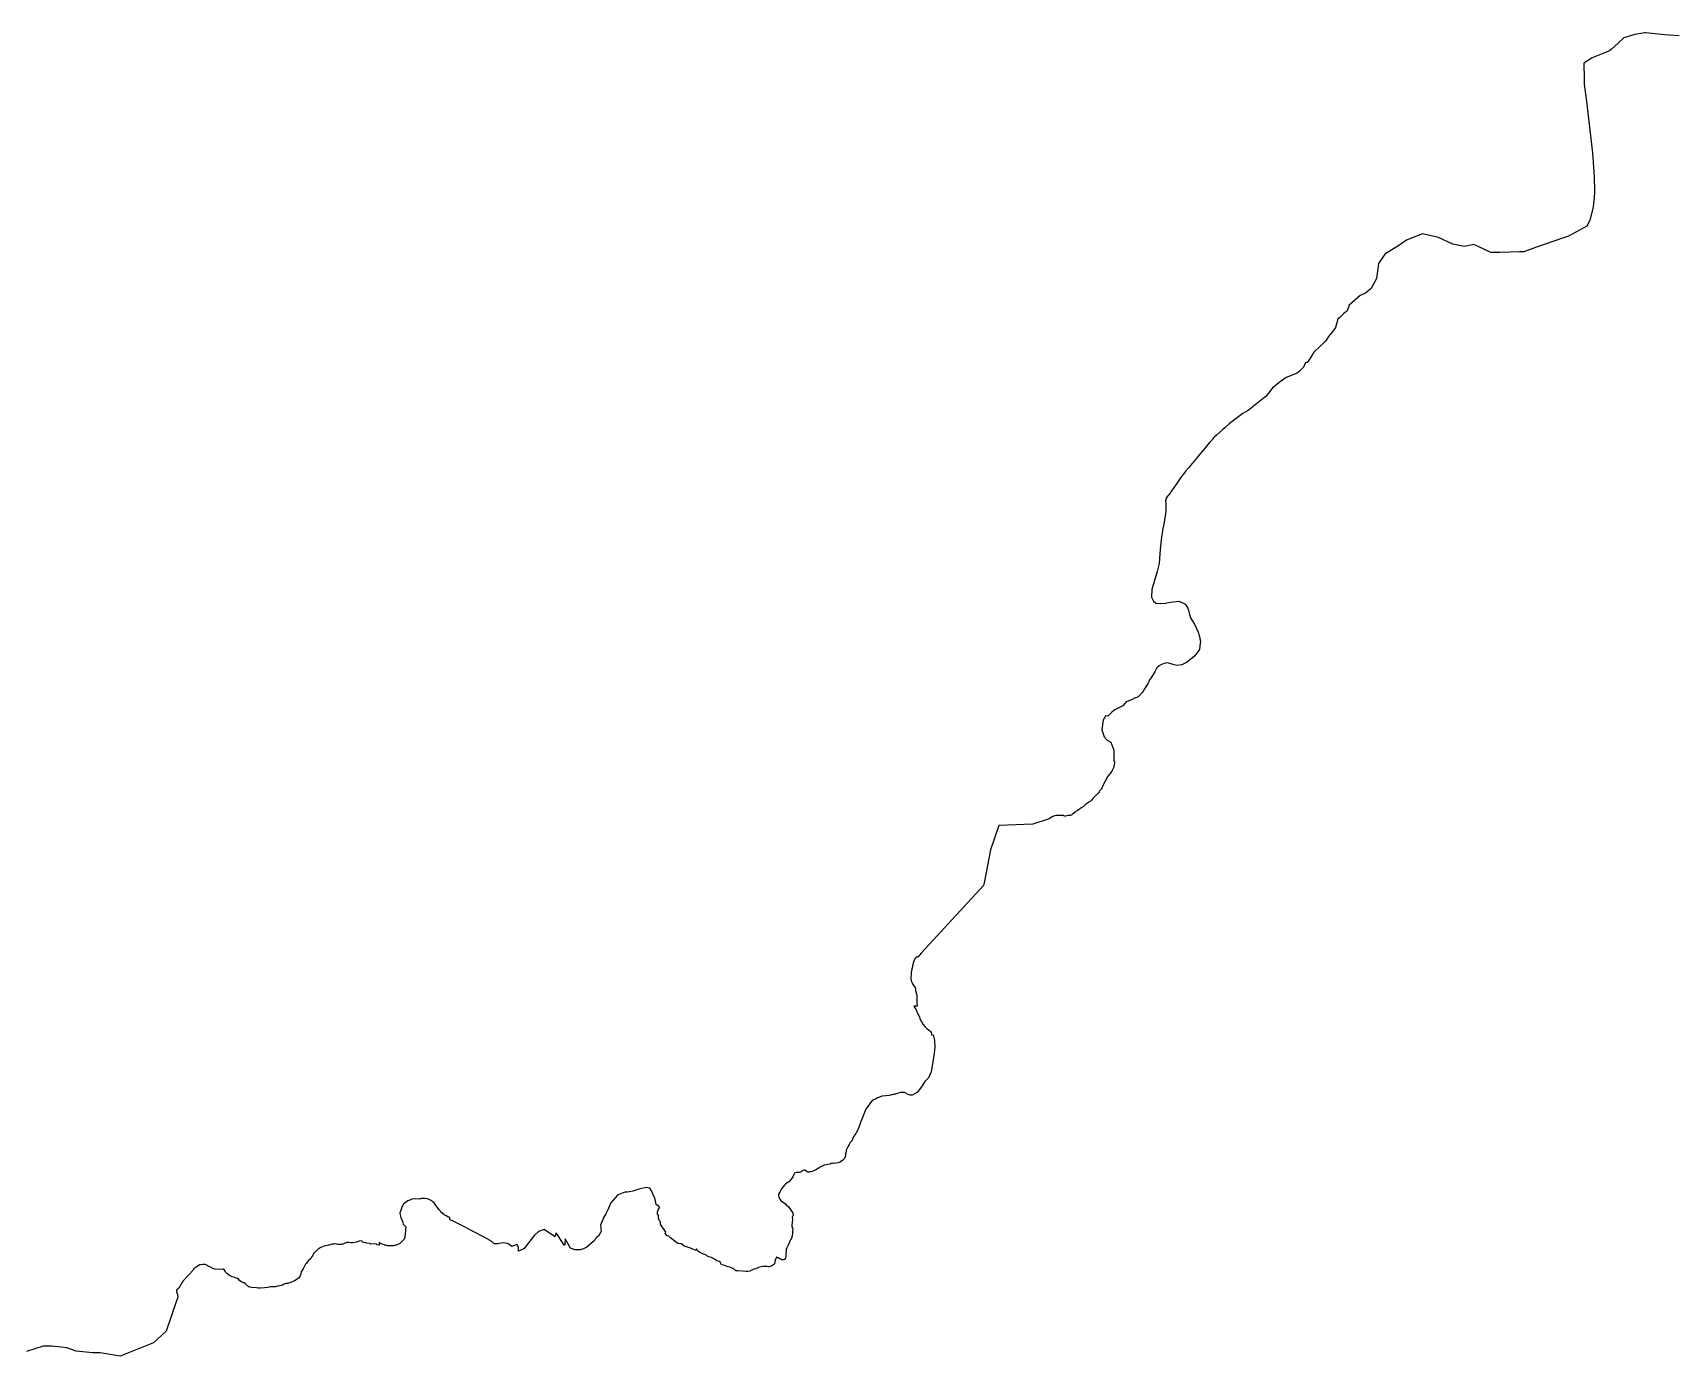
# Model space of a CAD drawing. Header units: metres. Extents: x 5999505 to 6749006, y 1851910 to 2460485.
# Drawn here: x 6280568 to 6374256, y 2188099 to 2263743 of the extents above; entities that cross this region are included whole.
import ezdxf

# ---------------------------------------------------------------- set-up
doc = ezdxf.new("R2010")
doc.units = ezdxf.units.M
doc.layers.add('COUNTY_BOUNDARY', color=40, linetype='Continuous')

msp = doc.modelspace()

# ---------------------------------------------------------------- linework, layer by layer
at = {"layer": 'COUNTY_BOUNDARY'}
msp.add_lwpolyline([(6374662.1155, 2263574.2085), (6374099.338, 2263608.1892), (6373824.5785, 2263634.4238), (6372755.5942, 2263737.3659), (6372694.9263, 2263743.2363), (6372120.1754, 2263645.8981), (6371491.958, 2263454.9968), (6371159.4959, 2263150.3195), (6370973.8792, 2262980.4557), (6370788.5498, 2262810.2268), (6370675.1805, 2262706.5029), (6370248.5305, 2262545.5691), (6370157.2309, 2262511.2395), (6369681.5269, 2262305.8653), (6369213.3383, 2262005.7823), (6369223.8785, 2261117.6754), (6369227.3472, 2260815.0864), (6369356.4619, 2259808.1989), (6369707.9778, 2256875.9021), (6369787.0012, 2255497.6209), (6369823.9234, 2254706.916), (6369818.5345, 2254644.6925), (6369789.9722, 2254310.6481), (6369761.4071, 2253976.2397), (6369746.16, 2253796.1168), (6369555.9436, 2253007.6963), (6369372.9703, 2252680.9008), (6368322.6279, 2252116.1298), (6368166.3568, 2252065.1422), (6367988.4288, 2252007.0229), (6366447.4252, 2251475.2072), (6365769.4197, 2251223.9765), (6365528.7779, 2251218.377), (6364425.7447, 2251193.7093), (6363887.5162, 2251181.8441), (6363169.0027, 2251523.7093), (6362911.7499, 2251646.0474), (6362371.5954, 2251526.4527), (6361720.8345, 2251661.4316), (6360891.4286, 2252047.4739), (6359977.5675, 2252257.9259), (6359207.9665, 2251943.7957), (6359073.2547, 2251888.698), (6358630.762, 2251588.2423), (6357838.7952, 2251094.0843), (6357477.2167, 2250560.7657), (6357351.2105, 2249698.0489), (6357045.1009, 2249126.4664), (6356727.2192, 2248863.7261), (6356432.4187, 2248723.1566), (6355790.5503, 2248165.3342), (6355688.943, 2247849.6815), (6355683.0706, 2247845.3556), (6355652.83, 2247823.3679), (6355568.5643, 2247761.7267), (6355484.5875, 2247699.7196), (6355468.4382, 2247687.8233), (6355241.0135, 2247459.0242), (6355148.2426, 2247392.7136), (6355121.5907, 2247342.6648), (6355089.0145, 2247162.3137), (6355006.212, 2246903.324), (6354882.7016, 2246708.3513), (6354681.2388, 2246477.1807), (6354618.0404, 2246382.2545), (6354556.6207, 2246290.9561), (6354447.9297, 2246126.0958), (6354424.6707, 2246100.7809), (6354350.4784, 2246020.1362), (6354145.8226, 2245832.3205), (6354136.4099, 2245823.2878), (6353781.9842, 2245485.4841), (6353558.9421, 2245143.0686), (6353428.3619, 2244942.3296), (6353405.1201, 2244919.564), (6353381.5888, 2244897.165), (6353370.7832, 2244897.2453), (6353338.3851, 2244900.0345), (6353327.2983, 2244901.5733), (6353288.4615, 2244863.2678), (6353193.5483, 2244628.4038), (6352999.0827, 2244438.7004), (6352962.9357, 2244408.7494), (6352818.0712, 2244291.1329), (6352194.6474, 2244036.1826), (6351843.4662, 2243786.8541), (6351487.9798, 2243509.5271), (6351408.66, 2243448.2255), (6351258.7177, 2243239.2677), (6351095.0652, 2243032.9621), (6351037.8607, 2242960.9367), (6350884.1667, 2242836.4787), (6350217.9573, 2242298.2645), (6350075.1341, 2242183.1955), (6349988.6072, 2242135.4238), (6349710.2518, 2241981.6933), (6349101.9261, 2241532.6355), (6348934.0054, 2241383.1736), (6348685.8023, 2241162.9595), (6348569.0485, 2241058.9873), (6348217.9055, 2240747.0798), (6348100.859, 2240643.4757), (6348069.9761, 2240615.6758), (6348057.92, 2240605.2087), (6347986.5743, 2240519.0979), (6347958.8682, 2240486.5404), (6347819.4243, 2240319.0278), (6347399.9221, 2239817.5949), (6347260.1822, 2239650.4512), (6347102.1548, 2239460.5105), (6346626.9, 2238891.7944), (6346468.2855, 2238702.5896), (6346452.9562, 2238684.5026), (6346428.4626, 2238652.2861), (6346310.1499, 2238499.9108), (6346270.6156, 2238449.2412), (6346120.1362, 2238254.8789), (6346072.0461, 2238193.3524), (6345924.7781, 2237961.1008), (6345882.802, 2237896.9793), (6345701.9993, 2237635.1309), (6345612.191, 2237505.477), (6345557.3067, 2237434.5375), (6345343.3647, 2237156.9268), (6345333.7386, 2237120.9558), (6345295.2738, 2236982.169), (6345322.2206, 2236801.7349), (6345325.349, 2236373.9017), (6345236.2123, 2235877.6023), (6345161.7473, 2235465.66), (6345154.0981, 2235420.9355), (6345129.9905, 2235287.8636), (6345121.7599, 2235243.5078), (6345064.9923, 2234929.37), (6345002.0441, 2234231.1625), (6344927.636, 2233411.4373), (6344816.2568, 2232950.265), (6344513.5408, 2231929.5079), (6344494.9494, 2231490.5571), (6344594.4624, 2231285.1678), (6344609.9928, 2231253.0075), (6344753.2446, 2231148.862), (6345013.9269, 2231115.5362), (6345307.8178, 2231144.5806), (6345375.4199, 2231157.895), (6345582.3249, 2231198.8995), (6345591.9838, 2231201.0098), (6346069.8745, 2231256.6809), (6346200.0348, 2231197.4267), (6346396.5911, 2231108.5361), (6346404.1572, 2231104.4731), (6346416.9746, 2231099.2774), (6346423.909, 2231089.0298), (6346428.5281, 2231081.7124), (6346474.1691, 2231012.9133), (6346575.8533, 2230859.9434), (6346593.7673, 2230795.362), (6346616.4983, 2230711.0827), (6346631.2766, 2230656.7199), (6346650.8941, 2230585.5717), (6346675.6233, 2230495.0877), (6346690.4046, 2230441.0891), (6346730.4803, 2230294.0533), (6346789.6671, 2230200.3926), (6346955.3943, 2229938.435), (6347154.6835, 2229517.478), (6347165.6119, 2229494.4569), (6347225.1751, 2229258.4349), (6347232.5472, 2229228.8873), (6347254.672, 2229141.3365), (6347262.0469, 2229112.1528), (6347297.4996, 2228971.3428), (6347267.0385, 2228694.5027), (6347244.1242, 2228487.5101), (6346983.0121, 2228124.3235), (6346745.7548, 2227938.6327), (6346584.3709, 2227815.3501), (6346506.7664, 2227756.2342), (6346272.3801, 2227640.7949), (6346217.8167, 2227613.9071), (6345965.569, 2227570.3333), (6345794.6162, 2227609.5131), (6345735.4429, 2227629.2652), (6345411.3108, 2227738.4395), (6345271.1224, 2227711.8491), (6345070.2945, 2227628.5651), (6344933.6228, 2227565.5402), (6344795.3681, 2227449.0071), (6344719.5336, 2227317.0641), (6344685.221, 2227225.9427), (6344420.6345, 2226797.2706), (6344391.6346, 2226750.8915), (6344328.2415, 2226603.1975), (6344314.4913, 2226563.6183), (6344106.8159, 2226239.3663), (6344022.7952, 2226107.8531), (6343970.4331, 2226026.3388), (6343750.1011, 2225804.4971), (6343717.1973, 2225782.5431), (6343673.7217, 2225754.1178), (6343590.5148, 2225727.8214), (6343530.1569, 2225708.2655), (6343526.9365, 2225707.5625), (6343355.0298, 2225625.1583), (6343347.6982, 2225621.9384), (6343295.8008, 2225600.4967), (6343064.4503, 2225503.6291), (6343056.5342, 2225500.4142), (6342868.057, 2225279.7876), (6342434.4178, 2225066.1737), (6342394.5179, 2225046.8245), (6342227.1225, 2224906.8658), (6342111.9656, 2224794.5342), (6342010.584, 2224687.1927), (6341894.59, 2224692.1058), (6341868.5794, 2224692.3094), (6341830.1183, 2224632.8999), (6341776.7336, 2224533.9215), (6341728.6949, 2224445.824), (6341658.3525, 2223898.7837), (6341798.422, 2223496.8233), (6341972.6702, 2223315.9628), (6342166.3539, 2223190.657), (6342343.1606, 2222738.168), (6342352.3256, 2222714.0663), (6342355.6982, 2222173.0032), (6342380.9995, 2222044.2819), (6342378.2324, 2222026.8272), (6342372.3962, 2221915.8256), (6342333.3033, 2221738.4554), (6342226.5464, 2221543.0455), (6342127.5534, 2221406.194), (6342002.4205, 2221253.5271), (6341842.3365, 2220967.878), (6341711.4839, 2220719.8661), (6341649.0795, 2220515.373), (6341597.0114, 2220473.5466), (6341572.012, 2220454.0819), (6341552.0101, 2220438.2189), (6341527.7275, 2220398.3595), (6341506.3307, 2220353.7444), (6341463.2577, 2220303.4738), (6341429.5756, 2220257.8628), (6341356.1952, 2220182.344), (6341346.5379, 2220180.9634), (6341245.75, 2220077.2611), (6341154.0316, 2219974.5801), (6341088.4962, 2219893.175), (6340986.0443, 2219801.1375), (6340911.4577, 2219758.3972), (6340892.1139, 2219751.9958), (6340838.3327, 2219715.6459), (6340786.8123, 2219669.4479), (6340730.9555, 2219629.4733), (6340685.1349, 2219601.7992), (6340644.2031, 2219563.8921), (6340612.0434, 2219526.28), (6340587.3315, 2219506.4498), (6340508.9178, 2219460.464), (6340489.5594, 2219452.2424), (6340459.5805, 2219431.7258), (6340411.8674, 2219386.5907), (6340373.2302, 2219343.2044), (6340271.362, 2219288.6661), (6340251.6652, 2219274.6221), (6340242.0073, 2219273.2419), (6340196.7672, 2219245.1998), (6340131.1336, 2219188.9198), (6339973.7602, 2219065.2795), (6339937.9023, 2219040.8047), (6339874.7643, 2219004.5306), (6339808.0531, 2218997.0478), (6339802.5281, 2219000.7323), (6339754.6374, 2219007.3003), (6339721.8578, 2219002.4622), (6339587.7157, 2218970.391), (6339544.1636, 2218971.0995), (6339485.8879, 2218995.2265), (6339476.5077, 2218992.0239), (6339462.2565, 2219001.2388), (6339443.5252, 2218998.4745), (6339437.4125, 2219001.7997), (6339370.7995, 2219006.6962), (6339267.6153, 2219007.8774), (6339261.7401, 2219004.2831), (6339195.6799, 2219005.1705), (6339133.3391, 2218995.8342), (6339128.6763, 2218997.6916), (6339109.3953, 2218999.3009), (6339052.0869, 2218997.9348), (6338954.6193, 2218982.688), (6338822.6441, 2218929.1218), (6338692.9956, 2218837.3086), (6338538.7162, 2218772.9984), (6337709.5646, 2218505.4416), (6335774.9297, 2218440.4778), (6335302.9552, 2217045.4495), (6334952.2244, 2215246.7693), (6334914.1102, 2215052.6538), (6334903.3796, 2215027.2543), (6334891.1578, 2214998.2261), (6331345.092, 2211132.0752), (6331156.3295, 2210935.1962), (6331126.9492, 2210918.3253), (6331032.4081, 2210871.7703), (6330955.4697, 2210796.672), (6330864.2193, 2210510.1566), (6330851.749, 2210451.641), (6330848.0906, 2210433.4666), (6330841.7045, 2210403.664), (6330836.8256, 2210379.3103), (6330832.8778, 2210361.5024), (6330788.1403, 2210148.515), (6330759.8569, 2210016.2196), (6330745.591, 2209668.2693), (6330787.5001, 2209501.5368), (6330795.9972, 2209467.971), (6330884.5627, 2209320.5157), (6330920.3345, 2209260.8756), (6330989.2861, 2209146.3498), (6331005.6183, 2209069.7575), (6331020.8227, 2208998.2716), (6331087.4309, 2208740.679), (6331093.9724, 2208361.9746), (6331106.4954, 2208106.2829), (6330912.3352, 2208109.3337), (6331065.5341, 2207854.6711), (6331114.9773, 2207750.1361), (6331245.1343, 2207502.5812), (6331264.5329, 2207407.3955), (6331309.3821, 2207277.4126), (6331384.5351, 2207169.3908), (6331434.4555, 2207087.062), (6331565.3969, 2206934.5288), (6331686.3845, 2206816.3019), (6331812.5505, 2206723.1553), (6331868.1363, 2206653.8882), (6331903.0813, 2206599.7174), (6331947.8216, 2206455.9013), (6332019.8257, 2206462.9584), (6332094.2777, 2206161.2503), (6332100.784, 2206134.2546), (6332114.5406, 2205777.7016), (6332086.8104, 2205426.5851), (6332085.1874, 2205406.9378), (6331915.0831, 2204348.4741), (6331746.226, 2204015.625), (6331547.0159, 2203798.4407), (6331385.5287, 2203544.9041), (6331333.4351, 2203469.9654), (6331132.2357, 2203189.4495), (6330857.5289, 2203040.974), (6330821.3742, 2203019.4258), (6330709.417, 2203027.992), (6330671.4183, 2203031.2171), (6330599.1616, 2203065.6715), (6330382.3984, 2203169.7636), (6330360.2568, 2203180.5044), (6330306.4196, 2203178.399), (6330209.8625, 2203174.4614), (6330162.1703, 2203172.6701), (6330019.6409, 2203127.242), (6329926.3802, 2203097.4281), (6329897.3464, 2203088.2014), (6329870.9782, 2203082.9577), (6329831.1347, 2203075.2765), (6329825.8611, 2203074.2277), (6329820.2949, 2203073.1816), (6329758.1569, 2203057.6747), (6329739.3989, 2203053.0965), (6329684.5909, 2203039.7138), (6329662.902, 2203034.4317), (6329644.4367, 2203029.8511), (6329504.7217, 2203006.6116), (6329319.6086, 2202976.1027), (6329103.6065, 2202959.686), (6328836.6456, 2202865.0506), (6328720.5202, 2202794.2884), (6328621.6209, 2202755.0594), (6328498.6252, 2202667.2431), (6328462.4496, 2202608.1974), (6328437.0034, 2202608.4086), (6328375.5366, 2202497.8728), (6328174.946, 2202224.6546), (6328014.3799, 2201840.423), (6327957.4614, 2201679.2425), (6327880.257, 2201505.8518), (6327786.752, 2201236.8427), (6327704.9439, 2201002.6888), (6327605.5119, 2200830.2122), (6327484.8834, 2200676.8453), (6327416.4151, 2200499.3785), (6327385.9207, 2200420.6262), (6327278.8138, 2200310.4736), (6327263.3816, 2200284.0242), (6327218.2668, 2200206.1222), (6327161.8815, 2200109.7461), (6327096.8739, 2199961.742), (6327059.6042, 2199877.5853), (6327047.6726, 2199850.0145), (6327044.7908, 2199820.1837), (6327034.908, 2199722.6913), (6327029.7252, 2199697.6128), (6327017.8429, 2199640.9146), (6327011.4629, 2199612.5692), (6326994.3891, 2199494.7482), (6326962.9081, 2199403.2619), (6326906.4773, 2199336.7417), (6326865.5038, 2199299.5831), (6326732.8893, 2199218.4086), (6326584.8771, 2199150.1065), (6326397.0233, 2199110.1733), (6326326.0504, 2199123.8749), (6326299.7233, 2199124.0954), (6326244.4123, 2199121.6463), (6326178.4881, 2199109.4557), (6326132.6411, 2199084.3542), (6326010.3908, 2199053.3399), (6325792.1191, 2199014.3939), (6325740.4211, 2198989.3421), (6325669.4502, 2198968.4571), (6325556.8782, 2198905.6881), (6325500.9773, 2198867.929), (6325444.3965, 2198818.8893), (6325352.6418, 2198761.7713), (6325145.3127, 2198667.7617), (6325133.5413, 2198659.4868), (6325057.0324, 2198641.1987), (6324945.4725, 2198629.3953), (6324914.9698, 2198620.1861), (6324843.621, 2198624.0644), (6324792.9361, 2198649.9777), (6324727.6273, 2198710.9665), (6324697.6292, 2198726.8752), (6324641.544, 2198736.8145), (6324595.4271, 2198714.6304), (6324538.8656, 2198668.1408), (6324488.0159, 2198639.8071), (6324432.5685, 2198621.3429), (6324366.0327, 2198606.249), (6324254.4998, 2198597.7253), (6324183.4435, 2198601.6026), (6324106.5305, 2198570.2132), (6324049.9127, 2198482.5833), (6323992.8599, 2198343.6213), (6323911.1052, 2198224.165), (6323777.5711, 2198070.5592), (6323705.8724, 2198033.3015), (6323578.588, 2197926.9747), (6323516.6467, 2197867.4255), (6323414.0657, 2197741.9577), (6323357.5213, 2197663.4308), (6323269.9349, 2197512.3503), (6323234.1113, 2197462.4106), (6323192.5059, 2197351.7179), (6323186.3573, 2197282.2298), (6323201.1113, 2197193.6317), (6323270.991, 2197050.6814), (6323321.4704, 2197000.3736), (6323406.8885, 2196930.1087), (6323559.0532, 2196830.1518), (6323629.5032, 2196754.1892), (6323754.8907, 2196635.8917), (6323825.4462, 2196537.7198), (6323896.1073, 2196451.9259), (6323950.9678, 2196365.9015), (6323995.8572, 2196277.0493), (6324015.5876, 2196188.4096), (6324004.8648, 2196131.339), (6323973.5029, 2196055.5106), (6323973.3953, 2196008.1805), (6323982.997, 2195967.3218), (6323987.5979, 2195888.6406), (6323939.5781, 2195607.6094), (6323938.882, 2195559.9203), (6323948.6381, 2195502.6765), (6323984.1424, 2195445.5788), (6323998.5025, 2195379.1939), (6323982.5687, 2195259.5448), (6323976.0955, 2195116.8786), (6323965.055, 2195022.3099), (6323938.4283, 2194883.8191), (6323896.9545, 2194788.7797), (6323837.1377, 2194669.8663), (6323726.4805, 2194455.6293), (6323695.6212, 2194370.3308), (6323654.0723, 2194301.1427), (6323628.0259, 2194196.871), (6323622.3585, 2194149.588), (6323625.016, 2194117.8902), (6323612.9032, 2194104.1576), (6323617.7569, 2194089.9172), (6323598.6734, 2193978.6692), (6323603.8225, 2193964.7903), (6323604.872, 2193915.9941), (6323593.6263, 2193797.3978), (6323580.3484, 2193715.2273), (6323575.8733, 2193705.0711), (6323551.0464, 2193641.2024), (6323531.5634, 2193620.9789), (6323491.6244, 2193603.8415), (6323417.3311, 2193607.0196), (6323378.5014, 2193617.1793), (6323310.3189, 2193650.8892), (6323304.7353, 2193648.0239), (6323250.2269, 2193672.5159), (6323224.9116, 2193689.1145), (6323161.3676, 2193717.6883), (6323158.5159, 2193726.4505), (6323152.9291, 2193723.2212), (6323127.3213, 2193739.8223), (6323120.287, 2193738.4258), (6323064.2884, 2193759.6541), (6323056.9666, 2193724.4), (6322997.2605, 2193584.7346), (6322980.1197, 2193530.2675), (6322968.1554, 2193465.1983), (6322959.4795, 2193373.8866), (6322911.2394, 2193344.0775), (6322851.1287, 2193294.7088), (6322810.8254, 2193269.2015), (6322787.0395, 2193259.2094), (6322767.0078, 2193243.36), (6322712.7097, 2193223.7969), (6322653.2161, 2193212.6523), (6322635.3004, 2193204.7947), (6322603.4243, 2193206.8864), (6322517.5971, 2193230.19), (6322385.0258, 2193227.6778), (6322324.5976, 2193244.2121), (6322263.0466, 2193231.9935), (6322110.4504, 2193180.1376), (6322038.8985, 2193161.8152), (6322007.2001, 2193150.435), (6321967.8728, 2193136.5712), (6321891.5027, 2193102.2706), (6321773.8811, 2193068.6865), (6321549.6435, 2192954.0948), (6321429.0297, 2192947.1159), (6321343.2896, 2192946.3926), (6320855.534, 2192982.9719), (6320739.6576, 2192982.5089), (6320647.4648, 2193082.3305), (6320487.9678, 2193147.4138), (6320254.9032, 2193232.0623), (6320050.4225, 2193305.9086), (6319934.1, 2193321.4725), (6319877.7188, 2193434.0956), (6319845.5387, 2193502.8203), (6319816.938, 2193511.4404), (6319658.4651, 2193559.0438), (6319519.9408, 2193646.5252), (6319349.9415, 2193748.4779), (6319199.858, 2193784.7249), (6319084.9725, 2193830.8628), (6319025.2517, 2193895.0935), (6318888.6627, 2193935.2302), (6318823.9721, 2193966.0084), (6318624.3609, 2194060.5757), (6318562.6128, 2194127.0092), (6318492.1258, 2194231.7475), (6318455.6412, 2194140.678), (6318325.6768, 2194202.2412), (6318294.2051, 2194217.0773), (6318120.2427, 2194299.7754), (6317977.5066, 2194339.242), (6317789.5297, 2194391.4806), (6317643.1648, 2194518.3608), (6317427.9825, 2194537.3426), (6317202.6761, 2194704.2324), (6317046.1644, 2194841.3982), (6317035.4533, 2194854.5986), (6317001.4991, 2194886.5697), (6316941.7157, 2194942.7954), (6316920.8189, 2194962.2738), (6316842.2586, 2194978.978), (6316819.5242, 2194989.0066), (6316698.9695, 2195122.2201), (6316751.5787, 2195182.9279), (6316713.7546, 2195240.783), (6316653.6952, 2195332.3281), (6316575.8697, 2195433.1303), (6316458.3769, 2195615.106), (6316446.5409, 2195633.4135), (6316442.4733, 2195703.7174), (6316438.1129, 2195774.0241), (6316380.3962, 2195832.0534), (6316378.9843, 2195837.8911), (6316366.4807, 2195880.2342), (6316328.7216, 2196012.363), (6316325.4872, 2196111.0582), (6316321.5091, 2196124.5643), (6316304.1341, 2196178.6007), (6316277.1364, 2196202.8661), (6316270.2838, 2196222.2225), (6316277.3559, 2196361.9695), (6316284.4182, 2196366.641), (6316297.7961, 2196457.9097), (6316395.99, 2196612.8809), (6316365.5269, 2196642.2739), (6316328.3256, 2196670.6333), (6316194.0531, 2196773.0219), (6316126.1012, 2197065.6124), (6316090.2048, 2197176.2442), (6316008.5622, 2197375.0208), (6315919.1521, 2197555.2971), (6315821.5135, 2197697.7808), (6315736.9107, 2197725.0994), (6315670.394, 2197746.4346), (6315537.4169, 2197728.6669), (6315206.7303, 2197651.1028), (6314865.3713, 2197524.4847), (6314645.1138, 2197495.8373), (6314550.2192, 2197483.9286), (6314401.2239, 2197474.6811), (6314216.8587, 2197402.3948), (6314009.0989, 2197331.4081), (6313600.9318, 2196862.7892), (6313471.2078, 2196551.5493), (6313430.437, 2196473.631), (6313311.3899, 2196245.3088), (6313189.9653, 2196013.0032), (6313019.1089, 2195584.1651), (6313033.5635, 2195432.2135), (6313051.2103, 2195244.1891), (6312983.4655, 2195127.189), (6312891.6547, 2194968.8962), (6312788.7853, 2194883.5189), (6312723.8402, 2194818.5586), (6312668.1464, 2194708.006), (6312225.6218, 2194331.0975), (6312042.5413, 2194241.7021), (6311841.8521, 2194179.4066), (6311536.3085, 2194171.2022), (6311306.032, 2194269.3717), (6310986.409, 2194814.7092), (6310971.7927, 2194488.2547), (6310971.029, 2194468.2367), (6310960.37, 2194421.3647), (6310480.5813, 2195148.7244), (6310399.597, 2194926.6279), (6310316.1453, 2194984.8999), (6309795.5842, 2195338.7201), (6309460.6706, 2195219.0273), (6309231.1505, 2195008.8262), (6308632.5694, 2194235.0659), (6308331.5337, 2194110.3484), (6308325.6927, 2194306.2793), (6308243.9711, 2194491.244), (6308078.0712, 2194426.4771), (6307947.1179, 2194375.9589), (6307736.034, 2194524.2284), (6307486.105, 2194582.9216), (6307319.1726, 2194565.8638), (6307136.5161, 2194524.9197), (6306943.0847, 2194521.9393), (6306800.0236, 2194652.8515), (6306675.7776, 2194728.9805), (6306407.7883, 2194892.704), (6305663.9755, 2195272.66), (6305235.87, 2195491.3749), (6304595.1074, 2195810.7089), (6304425.5962, 2195894.9082), (6304392.9767, 2195911.2268), (6304393.7309, 2196025.5431), (6304285.8895, 2196070.5853), (6304182.2311, 2196125.0557), (6304083.9189, 2196188.2159), (6304021.4375, 2196234.2997), (6303947.7102, 2196298.3268), (6303865.6766, 2196381.7273), (6303791.8882, 2196470.8775), (6303579.7221, 2196752.0805), (6303500.5446, 2196859.4854), (6303437.9271, 2196922.32), (6303368.5142, 2196977.9352), (6303253.2763, 2197045.2589), (6303171.0805, 2197078.7827), (6303128.4866, 2197091.9178), (6302997.346, 2197116.0624), (6302864.239, 2197117.2882), (6302776.0665, 2197105.3573), (6302712.7297, 2197089.9212), (6302664.921, 2197076.8907), (6302414.1275, 2197101.7771), (6302237.6838, 2197067.3612), (6302110.8815, 2197022.6574), (6302002.7409, 2196971.2279), (6301849.0063, 2196861.6025), (6301757.8653, 2196781.9822), (6301678.5596, 2196653.4649), (6301640.8127, 2196558.0592), (6301597.9868, 2196419.7383), (6301551.5058, 2196297.4712), (6301558.5782, 2196176.5286), (6301599.3747, 2196032.3366), (6301689.0539, 2195795.5781), (6301743.6254, 2195653.8074), (6301849.91, 2195535.5882), (6301888.0802, 2195486.8118), (6301855.9518, 2195081.5159), (6301802.201, 2194806.0349), (6301756.0084, 2194746.7519), (6301720.5263, 2194706.6665), (6301683.595, 2194668.0509), (6301644.9215, 2194630.9078), (6301604.5096, 2194595.6013), (6301562.6513, 2194562.1287), (6301519.6398, 2194530.4872), (6301471.7284, 2194506.9011), (6301422.6702, 2194485.8743), (6301372.7546, 2194467.04), (6301321.9813, 2194450.3983), (6301270.6466, 2194436.3107), (6301218.4579, 2194424.7794), (6301165.9966, 2194415.4355), (6301128.5003, 2194410.686), (6301112.9736, 2194408.6454), (6301059.682, 2194404.4065), (6301006.414, 2194402.7161), (6300953.1693, 2194403.5741), (6300899.6558, 2194406.9833), (6300846.7513, 2194412.9356), (6300793.867, 2194421.0725), (6300741.884, 2194431.7497), (6300689.9248, 2194444.9751), (6300639.1598, 2194460.7383), (6300588.7075, 2194478.6832), (6300539.4492, 2194499.1657), (6300491.0891, 2194521.8247), (6300443.9195, 2194546.6569), (6300397.944, 2194574.0269), (6300353.4484, 2194603.2034), (6300356.9901, 2194449.1618), (6300245.0982, 2194467.6787), (6300187.6062, 2194515.1808), (6299846.1199, 2194512.1712), (6299831.1336, 2194536.7048), (6299652.9277, 2194566.4007), (6299609.1069, 2194573.727), (6299429.7311, 2194603.4352), (6299406.281, 2194630.2325), (6299345.7666, 2194698.5177), (6299212.4034, 2194673.5487), (6299049.4327, 2194611.3561), (6298947.4418, 2194593.3769), (6298835.5612, 2194581.6802), (6298764.4432, 2194579.797), (6298627.433, 2194602.9247), (6298500.3967, 2194597.5604), (6298383.4527, 2194545.1351), (6298225.106, 2194477.0786), (6298052.5785, 2194488.1632), (6297996.4086, 2194489.0542), (6297931.0437, 2194507.872), (6297859.4566, 2194518.3745), (6297783.5886, 2194509.2564), (6297672.0923, 2194507.3911), (6297498.6771, 2194455.1359), (6297469.8957, 2194443.7558), (6297396.3681, 2194434.617), (6297167.5051, 2194366.8656), (6297065.5955, 2194326.6832), (6296989.1427, 2194286.6254), (6296871.4311, 2194215.2812), (6296615.0879, 2193964.2931), (6296583.9521, 2193920.5324), (6296562.4195, 2193871.2196), (6296537.6168, 2193816.4764), (6296485.9356, 2193735.0445), (6296429.0423, 2193659.4873), (6296316.3836, 2193565.8882), (6296182.9099, 2193406.2223), (6296146.9983, 2193352.6768), (6296090.0727, 2193242.8963), (6296027.8697, 2193101.1261), (6295930.0293, 2192965.8825), (6295909.421, 2192921.6589), (6295887.9585, 2192818.0971), (6295887.7691, 2192798.0739), (6295848.7203, 2192691.4016), (6295773.6893, 2192585.7981), (6295748.5713, 2192559.8215), (6295610.0716, 2192457.3676), (6295517.9216, 2192398.166), (6295252.9477, 2192289.2661), (6295181.3826, 2192271.7405), (6295135.555, 2192252.8785), (6295033.9666, 2192247.6527), (6294993.4988, 2192238.5703), (6294916.8589, 2192210.5349), (6294835.0375, 2192160.7036), (6294773.9703, 2192139.4385), (6294595.9746, 2192099.9876), (6294535.0802, 2192096.9256), (6294437.996, 2192073.0908), (6294198.9182, 2192072.4527), (6294137.937, 2192060.2901), (6293995.6332, 2192020.1392), (6293818.0945, 2191998.1654), (6293586.2094, 2191984.7208), (6293542.9815, 2191993.1432), (6293461.9012, 2191990.64), (6293360.5235, 2192007.6276), (6293060.4665, 2192025.7859), (6292964.4115, 2192048.5494), (6292913.9491, 2192065.4159), (6292863.3997, 2192103.7646), (6292702.0796, 2192247.6665), (6292646.5879, 2192289.3396), (6292611.0138, 2192302.423), (6292459.5839, 2192378.8754), (6292388.9726, 2192430.5242), (6292333.6076, 2192485.304), (6292262.9861, 2192535.8608), (6292182.8312, 2192568.6691), (6292121.0429, 2192594.3839), (6291959.1134, 2192643.633), (6291812.6334, 2192717.1289), (6291726.8655, 2192774.7501), (6291650.9898, 2192826.4514), (6291588.226, 2192902.7848), (6291570.8684, 2192953.9239), (6291520.916, 2193023.5809), (6291439.9765, 2193065.865), (6291358.5747, 2193060.0946), (6290993.161, 2193066.1605), (6290965.6862, 2193069.338), (6290851.1283, 2193114.8607), (6290714.5208, 2193179.8928), (6290587.9177, 2193250.6547), (6290548.1394, 2193282.7142), (6290502.45, 2193308.6411), (6290411.5228, 2193346.6558), (6290273.9811, 2193345.0711), (6290116.5656, 2193315.6445), (6289911.936, 2193184.7308), (6289773.9149, 2193103.4178), (6289735.0825, 2193021.5096), (6289485.838, 2192755.9541), (6289402.7565, 2192667.5574), (6289348.056, 2192609.1053), (6289183.9568, 2192434.1134), (6289173.9062, 2192423.6522), (6289148.9297, 2192382.7526), (6289138.2269, 2192365.3801), (6289128.7051, 2192349.0884), (6289099.8575, 2192301.3086), (6289090.05, 2192285.748), (6288910.1479, 2191990.398), (6288783.9898, 2191866.0124), (6288776.6548, 2191773.6054), (6288836.3976, 2191627.7543), (6288844.2501, 2191562.5063), (6288855.0282, 2191467.0108), (6288854.5695, 2191449.903), (6288845.9666, 2191407.7524), (6288839.832, 2191378.6848), (6288828.3073, 2191367.1459), (6288806.1393, 2191344.4237), (6288798.75, 2191336.8497), (6288791.0681, 2191329.2785), (6288189.4365, 2189526.704), (6287467.766, 2188867.092), (6285553.2672, 2188098.6792), (6284425.1039, 2188282.7271), (6284005.4662, 2188286.8699), (6283040.1834, 2188396.9113), (6282516.133, 2188584.5195), (6281657.2599, 2188681.173), (6281161.3552, 2188667.1857), (6280202.3092, 2188374.9451)], dxfattribs=at)

doc.saveas('drawing.dxf')
